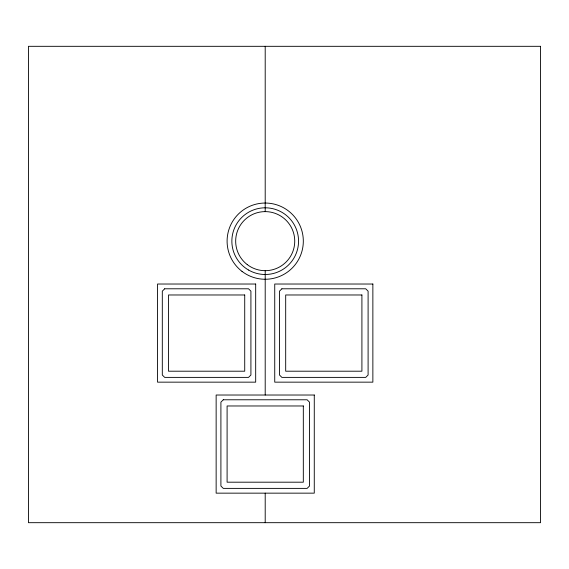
<?xml version="1.0" encoding="UTF-8"?>
<svg xmlns="http://www.w3.org/2000/svg" width="569" height="569" viewBox="0 0 569 569"><rect width="100%" height="100%" fill="white"/><g stroke="black" fill="none" stroke-linecap="round" stroke-linejoin="round"><path stroke-width="0.85" d="M265.204 46.317L265.204 211.618M265.204 270.688L265.204 274.237M265.204 274.493L265.204 395.021M265.204 493.152L265.204 522.683M164.69 288.789L162.307 291.172L162.307 375.014L164.69 377.389L248.532 377.389L250.915 375.014L250.915 291.172L248.532 288.789L164.69 288.789M281.883 288.789L279.5 291.172L279.5 375.014L281.883 377.389L365.725 377.389L368.1 375.014L368.1 291.172L365.725 288.789L281.883 288.789M223.283 399.779L220.907 402.162L220.907 486.004L223.283 488.387L307.125 488.387L309.508 486.004L309.508 402.162L307.125 399.779L223.283 399.779M540.55 46.317L28.45 46.317L28.45 522.683L540.55 522.683L540.55 46.317M255.68 284.023L157.549 284.023L157.549 382.155L255.68 382.155L255.68 284.023M372.866 284.023L274.735 284.023L274.735 382.155L372.866 382.155L372.866 284.023M244.72 294.977L168.502 294.977L168.502 371.201L244.72 371.201L244.72 294.977M361.912 294.977L285.688 294.977L285.688 371.201L361.912 371.201L361.912 294.977M314.273 395.021L216.142 395.021L216.142 493.152L314.273 493.152L314.273 395.021M303.32 405.974L227.095 405.974L227.095 482.192L303.32 482.192L303.32 405.974M247.231 264.585A29.538 29.538 0 0 0 294.486 245.004A29.538 29.538 0 0 0 253.902 213.866A29.538 29.538 0 0 0 247.231 264.585M248.532 270.026A33.343 33.343 0 0 0 298.554 241.149A33.343 33.343 0 0 0 248.532 212.273A33.343 33.343 0 0 0 248.532 270.026M242.01 271.385A38.109 38.109 0 0 0 302.993 246.121A38.109 38.109 0 0 0 250.623 205.942A38.109 38.109 0 0 0 242.01 271.385"/></g></svg>
